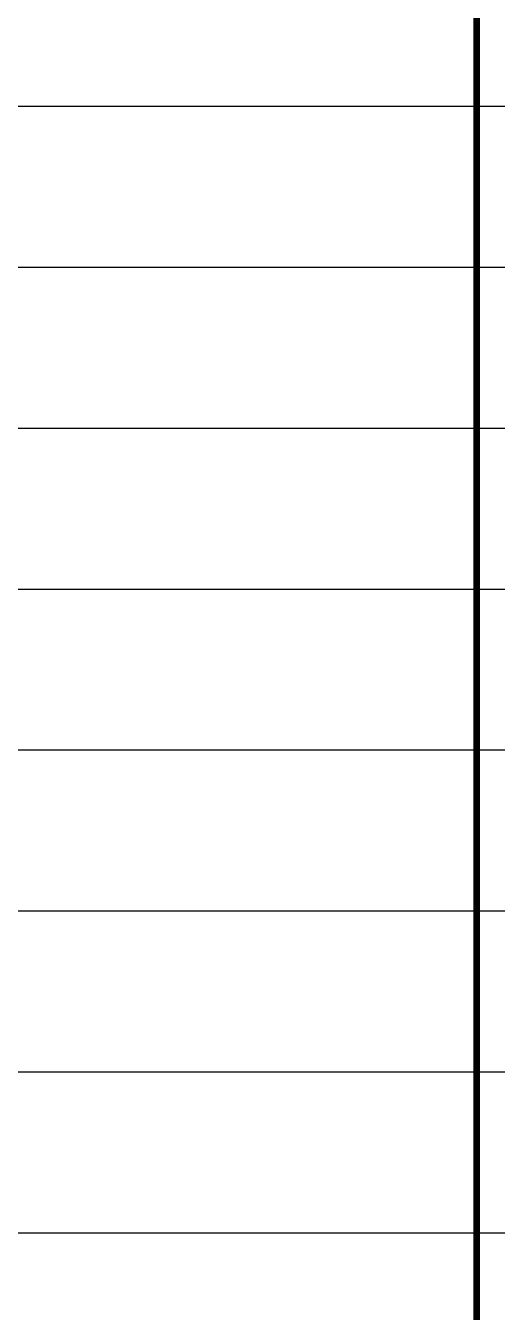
# Model space of a CAD drawing. Extents: x 332286 to 1463507, y -720758 to 86974.
# Drawn here: x 1190585 to 1194101, y -410677 to -401084 of the extents above; entities that cross this region are included whole.
import ezdxf

# ---------------------------------------------------------------- set-up
doc = ezdxf.new("R2010")
doc.units = 0
doc.header["$LTSCALE"] = 1000
doc.header["$MEASUREMENT"] = 0
doc.layers.get('0').update_dxf_attribs({"linetype": 'CONTINUOUS'})
doc.layers.get('Defpoints').update_dxf_attribs({"linetype": 'CONTINUOUS'})
doc.layers.add('SHEET_LINE', color=6, linetype='CONTINUOUS')

# ---------------------------------------------------------------- blocks, each defined once
blk = doc.blocks.new('X-104 9#平面绑定$0$图签信息')
at = {"const_width": 0.5}
blk.add_lwpolyline([(-65, 0), (0, 0), (0, 500.5), (-65, 500.5)], close=True, dxfattribs=at)
blk = doc.blocks.new('X-104 9#平面绑定$0$图签-A1')
blk.add_blockref('X-104 9#平面绑定$0$图签信息', (0, 0))

msp = doc.modelspace()

# ---------------------------------------------------------------- linework, layer by layer
at = {"layer": 'Defpoints'}
for p, q in [((1146033.3, -401684.2), (1218434.1, -401684.2)), ((1146033.3, -402884.2), (1218434.1, -402884.2)), ((1146033.3, -404084.2), (1218434.1, -404084.2)), ((1146033.3, -405284.2), (1218434.1, -405284.2)), ((1146033.3, -406484.2), (1218434.1, -406484.2)), ((1146033.3, -407684.2), (1218434.1, -407684.2)), ((1146033.3, -408884.2), (1218434.1, -408884.2)), ((1146033.3, -410084.2), (1218434.1, -410084.2))]:
    msp.add_line(p, q, dxfattribs=at)
at = {"layer": 'SHEET_LINE', "const_width": 50}
msp.add_lwpolyline([(1193946.6, -363336.2), (1119846.6, -363336.2), (1119846.6, -420736.2), (1193946.6, -420736.2)], close=True, dxfattribs=at)

# ---------------------------------------------------------------- block references
at = {"xscale": 100, "yscale": 100, "zscale": 100}
msp.add_blockref('X-104 9#平面绑定$0$图签-A1', (1200446.6, -420736.2), dxfattribs=at)

doc.saveas('drawing.dxf')
